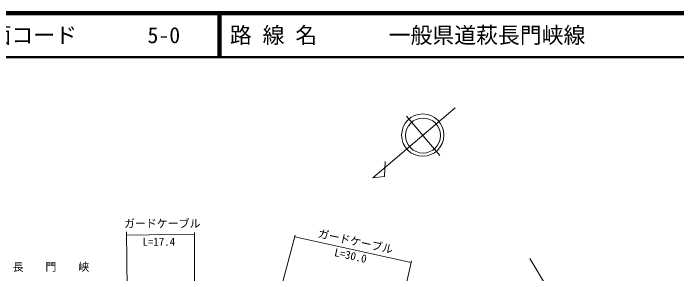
# Model space of a CAD drawing. Units: millimetres, scale not verified. Extents: x 40000 to 680000, y 20000 to 380000.
# Drawn here: x 130809 to 282642, y 320474 to 380000 of the extents above; entities that cross this region are included whole.
import ezdxf
from ezdxf.enums import TextEntityAlignment as Align

# ---------------------------------------------------------------- set-up
doc = ezdxf.new("R2010")
doc.units = ezdxf.units.MM
doc.header["$LTSCALE"] = 1000
doc.linetypes.add('CHAIN', pattern=[18.5, 12, -1.5, 3.5, -1.5])
for name, color, linetype, lineweight in [('M-BGD', 7, 'Continuous', 13), ('M-BMK', 2, 'CHAIN', 13), ('M-BMK-SRVR', 3, 'Continuous', 13), ('M-STR-HTXT', 7, 'Continuous', 13), ('M-TTL', 2, 'Continuous', 140), ('M-TTL-LINE', 7, 'Continuous', 50)]:
    doc.layers.add(name, color=color, linetype=linetype, lineweight=lineweight)
doc.layers.add('M-TTL-TXT', color=7, linetype='Continuous')
doc.styles.add('ＭＳ ゴシック', font='')
doc.styles.get('ＭＳ ゴシック').set_extended_font_data('MS Gothic')

msp = doc.modelspace()

# ---------------------------------------------------------------- linework, layer by layer
at = {"layer": 'M-BMK'}
msp.add_line((249060, 323989), (292381, 251215), dxfattribs=at)
at = {"layer": 'M-BMK-SRVR'}
msp.add_line((228441, 347523), (220825, 356467), dxfattribs=at)
msp.add_lwpolyline([(231928, 358405), (213072, 342402), (215754, 342680), (215884, 346098)], dxfattribs=at)
for centre, radius in [((224519, 352155), 4844), ((224596, 352062), 4003)]:
    msp.add_circle(centre, radius, dxfattribs=at)
at = {"layer": 'M-STR-HTXT'}
for p, q in [((156720, 330013), (157091, 293881)), ((156727, 329295), (172303, 329547)), ((172303, 329890), (172237, 297271)), ((185344, 291505), (195322, 329288)), ((195222, 328908), (221830, 323021)), ((221920, 323428), (214233, 288763))]:
    msp.add_line(p, q, dxfattribs=at)
at = {"layer": 'M-TTL'}
msp.add_line((680000, 380000), (40000, 380000), dxfattribs=at)
at = {"layer": 'M-TTL-LINE'}
for p, q in [((177750, 380000), (177750, 370000)), ((178250, 380000), (178250, 370000)), ((40000, 370000), (680000, 370000))]:
    msp.add_line(p, q, dxfattribs=at)

# ---------------------------------------------------------------- texts
at = {"layer": 'M-BGD', "style": 'ＭＳ ゴシック'}
msp.add_text('長\u3000\u3000門\u3000\u3000峡', height=1833, dxfattribs=at).set_placement((139431, 320570), align=Align.BOTTOM_CENTER)
at = {"layer": 'M-STR-HTXT', "style": 'ＭＳ ゴシック'}
for s, p in [('ガードケーブル', (156153, 330473)), ('L=17.4', (160371, 326312))]:
    msp.add_text(s, height=1833, dxfattribs=at).set_placement(p, align=Align.BOTTOM_LEFT)
for s, p in [('ガードケーブル', (200287, 328308)), ('L=30.0', (204039, 324002))]:
    msp.add_text(s, height=1833, rotation=347.524, dxfattribs=at).set_placement(p, align=Align.BOTTOM_LEFT)
at = {"layer": 'M-TTL-TXT', "style": 'ＭＳ ゴシック'}
for s, p in [('図面コード', (120380, 375000)), ('5-0', (161521, 375000)), ('路 線 名', (180380, 375000)), ('一般県道萩長門峡線', (216734, 375000))]:
    msp.add_text(s, height=3666, dxfattribs=at).set_placement(p, align=Align.MIDDLE_LEFT)

doc.saveas('drawing.dxf')
